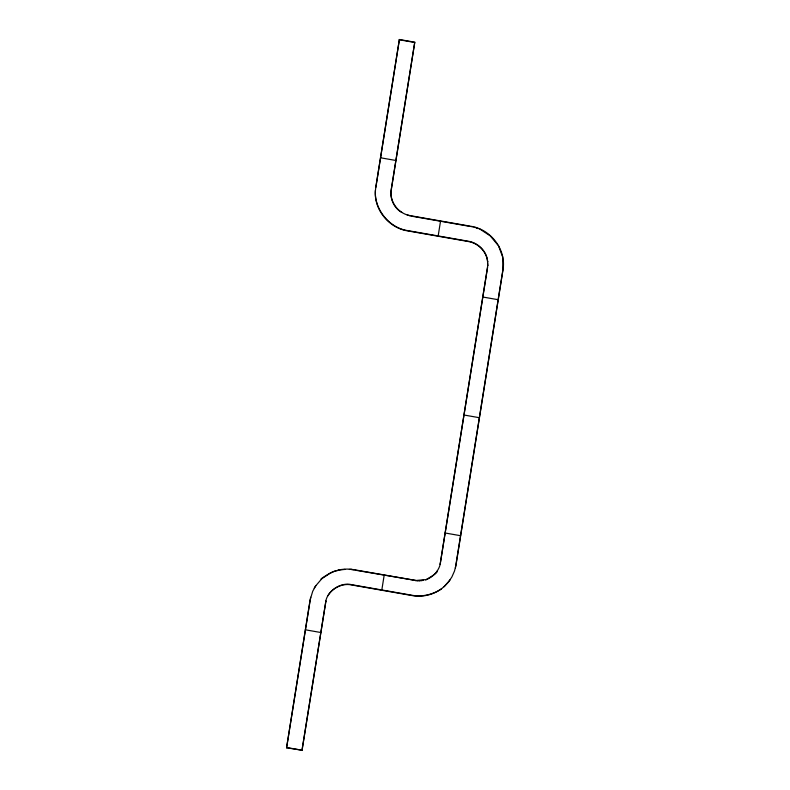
<?xml version="1.0" encoding="UTF-8"?>
<svg xmlns="http://www.w3.org/2000/svg" width="790" height="790" viewBox="0 0 790 790"><rect width="100%" height="100%" fill="white"/><g stroke="black" fill="none" stroke-linecap="round" stroke-linejoin="round"><path stroke-width="1.19" d="M375.428 190.39C373.917 208.392 388.789 228.024 407.857 230.631L468.401 241.246C478.404 242.826 487.203 251.694 487.628 261.905C486.729 251.753 478.276 243.103 468.273 241.513L407.739 230.907C387.762 227.826 372.041 207.316 375.882 187.161L399.394 39.5L414.77 42.196L391.317 189.551C389.085 201.638 398.456 213.922 410.484 215.69L471.028 226.305C490.946 229.377 506.489 249.68 502.993 269.775L455.988 565.107L454.507 571.022L451.85 577.016L448.365 582.22L444.029 586.763L450.221 579.692M401.893 212.411C394.427 208.787 389.549 198.488 391.188 189.817L414.77 42.196M487.736 263.781L487.687 265.647L487.746 261.638M455.396 568.02L502.875 270.042L502.835 258.705M487.805 265.381L440.139 564.346L487.568 267.395M301.948 750.5L325.924 600.894L302.066 750.233L286.572 747.804L310.075 600.143L312.702 591.305L315.842 585.548L314.213 588.224M375.764 187.437L399.394 39.5M286.572 747.804L310.668 597.22M325.806 601.17C327.366 591.651 340.144 581.746 351.748 584.699L412.291 595.305C422.344 597.408 434.046 594.001 441.58 588.738C433.246 594.919 422.364 597.358 412.173 595.581L351.629 584.965C342.505 582.803 331.751 588.461 327.959 595.709M440.257 564.08C439.102 569.136 435.31 575.11 428.792 578.477C417.791 583.672 438.608 573.599 437.137 571.121M380.484 157.773L395.859 160.469M407.107 214.85L410.365 215.956M440.514 221.249L438.124 236.23M473.319 226.779L470.909 226.572M474.217 227.332L476.39 227.648M335.76 570.805C328.502 572.444 310.312 586.634 329.746 573.451C337.083 569.59 345.615 568.178 353.89 569.669L415.935 580.492L425.415 579.623M479.421 228.774L490.215 235.874L497.74 244.87M305.355 629.798L320.73 632.494M336.668 570.805L338.841 569.995M338.722 570.262L342.001 569.432M349.348 569.452L351.58 569.333M498.421 245.512L502.805 257.392M482.779 297.01L498.154 299.706M384.167 575.258L381.777 590.249M463.997 415.017L479.372 417.703M354.987 570.153L415.935 580.492M415.817 580.769L417.89 580.64M417.772 580.907L419.806 580.62M419.678 580.887L421.702 580.443M423.578 580.107L421.584 580.709M445.214 533.013L460.59 535.709M315.724 585.825L322.034 578.487M441.58 588.738L444.148 586.496M341.873 569.708L345.072 569.412M351.461 569.6L353.772 569.936M399.266 39.767L413.466 42.255M411.57 216.174L469.685 226.355M286.691 747.538L302.066 750.233M476.271 227.915L478.286 228.666"/></g></svg>
